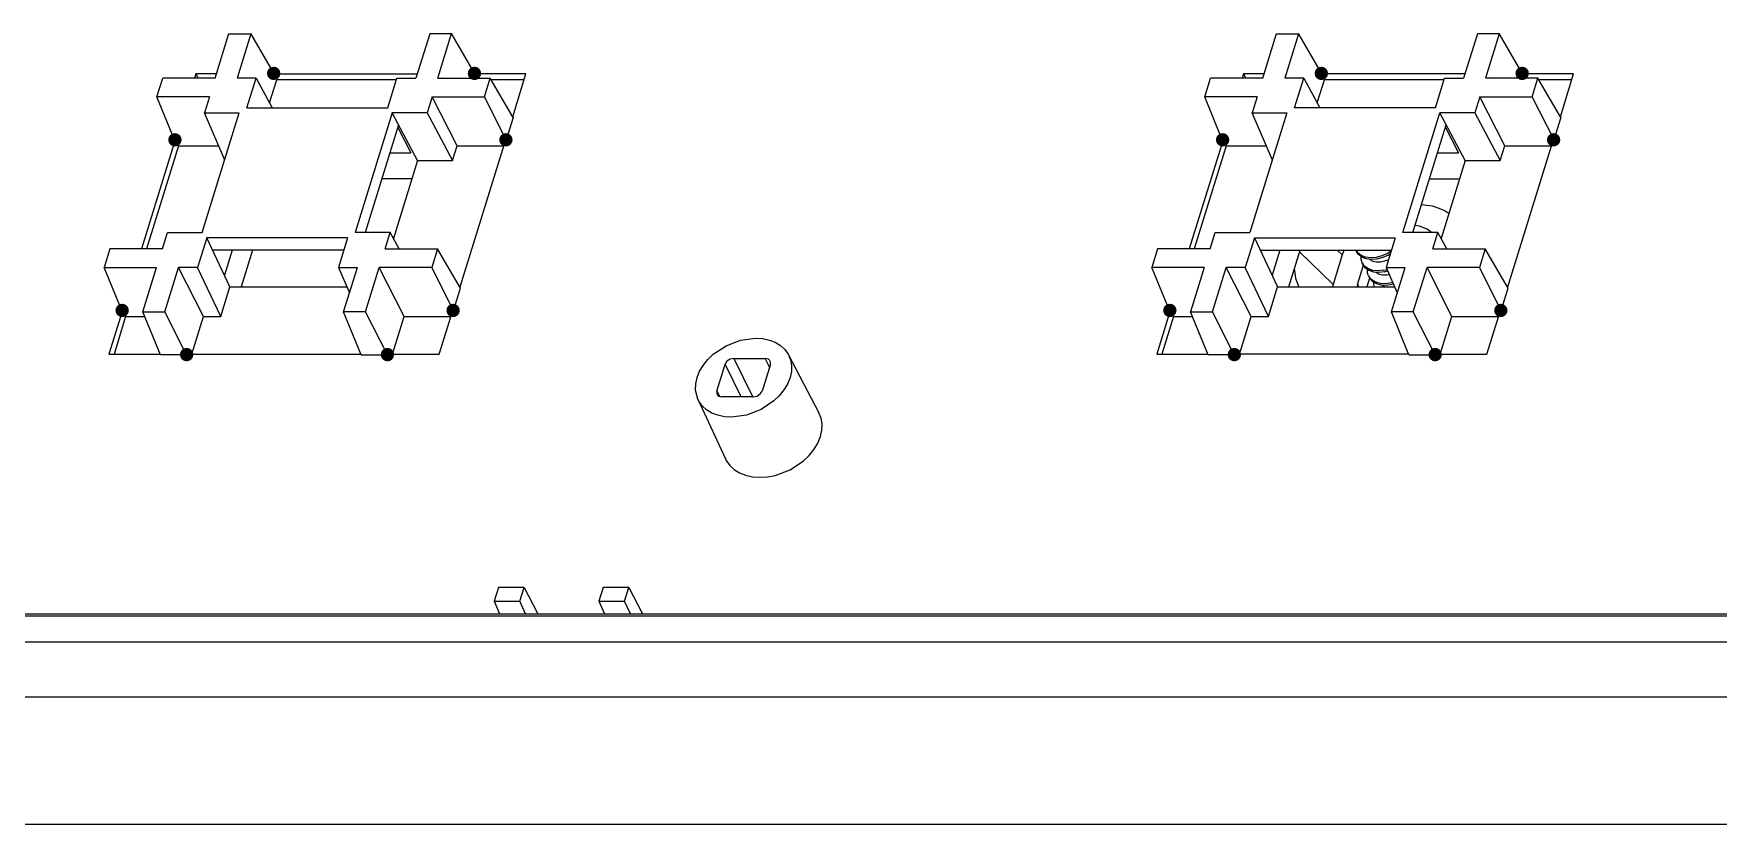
# Model space of a CAD drawing. Header units: millimetres. Extents: x 0 to 260, y 22 to 203.
# Drawn here: x 59.81 to 92.14, y 45.69 to 60.88 of the extents above; entities that cross this region are included whole.
import ezdxf

# ---------------------------------------------------------------- set-up
doc = ezdxf.new("R2010")
doc.units = ezdxf.units.MM

msp = doc.modelspace()

# ---------------------------------------------------------------- hatches: boundary and pattern name
h = msp.add_hatch(color=7)
edge = h.paths.add_edge_path()
edge.add_arc((64.415599, 60.11224), 0.129266, 0, 360)
h = msp.add_hatch(color=7)
edge = h.paths.add_edge_path()
edge.add_arc((68.268991, 60.112275), 0.129185, 0, 360)
h = msp.add_hatch(color=7)
edge = h.paths.add_edge_path()
edge.add_arc((84.519946, 60.11224), 0.129185, 0, 360)
h = msp.add_hatch(color=7)
edge = h.paths.add_edge_path()
edge.add_arc((88.373373, 60.112275), 0.129266, 0, 360)
h = msp.add_hatch(color=7)
edge = h.paths.add_edge_path()
edge.add_arc((62.520901, 58.836384), 0.128852, 0, 360)
h = msp.add_hatch(color=7)
edge = h.paths.add_edge_path()
edge.add_arc((68.872276, 58.836384), 0.128852, 0, 360)
h = msp.add_hatch(color=7)
edge = h.paths.add_edge_path()
edge.add_arc((82.625459, 58.836384), 0.128852, 0, 360)
h = msp.add_hatch(color=7)
edge = h.paths.add_edge_path()
edge.add_arc((88.976835, 58.836384), 0.128852, 0, 360)
h = msp.add_hatch(color=7)
edge = h.paths.add_edge_path()
edge.add_arc((61.508217, 55.559396), 0.128852, 0, 360)
h = msp.add_hatch(color=7)
edge = h.paths.add_edge_path()
edge.add_arc((67.859592, 55.559396), 0.128852, 0, 360)
h = msp.add_hatch(color=7)
edge = h.paths.add_edge_path()
edge.add_arc((81.61274, 55.559396), 0.128852, 0, 360)
h = msp.add_hatch(color=7)
edge = h.paths.add_edge_path()
edge.add_arc((87.964151, 55.559396), 0.128852, 0, 360)
h = msp.add_hatch(color=7)
edge = h.paths.add_edge_path()
edge.add_arc((62.746326, 54.710718), 0.129185, 0, 360)
h = msp.add_hatch(color=7)
edge = h.paths.add_edge_path()
edge.add_arc((66.599611, 54.710683), 0.129185, 0, 360)
h = msp.add_hatch(color=7)
edge = h.paths.add_edge_path()
edge.add_arc((82.850884, 54.710718), 0.129185, 0, 360)
h = msp.add_hatch(color=7)
edge = h.paths.add_edge_path()
edge.add_arc((86.704205, 54.710718), 0.129185, 0, 360)

# ---------------------------------------------------------------- linework, layer by layer
at = {"color": 7, "lineweight": 0}
for points in [[(63.292426, 60.020447), (63.556656, 60.87558)], [(63.556656, 60.87551), (63.977167, 60.87551)], [(63.977308, 60.87551), (63.713078, 60.020376)], [(64.41761, 60.118625), (63.977344, 60.875686)], [(67.410012, 60.87551), (67.145782, 60.020376)], [(67.830841, 60.87551), (67.409977, 60.87551)], [(67.566575, 60.020447), (67.830806, 60.87558)], [(68.270931, 60.118625), (67.830665, 60.875686)], [(83.396984, 60.020447), (83.661215, 60.87558)], [(83.661215, 60.87551), (84.081726, 60.87551)], [(84.081867, 60.87551), (83.817636, 60.020376)], [(84.521957, 60.118625), (84.081691, 60.875686)], [(87.514571, 60.87551), (87.250341, 60.020376)], [(87.935364, 60.87551), (87.514501, 60.87551)], [(87.935364, 60.87551), (87.671134, 60.020376)], [(88.37549, 60.118625), (87.935223, 60.875686)], [(62.176731, 59.662836), (62.28715, 60.020553)], [(63.292426, 60.020447), (62.287362, 60.020447)], [(62.92088, 60.10589), (62.894422, 60.020517)], [(62.92088, 60.10589), (62.964272, 60.020517)], [(63.318954, 60.10589), (62.921021, 60.10589)], [(64.078944, 60.020447), (63.713113, 60.020447)], [(63.902907, 59.45064), (64.078944, 60.020376)], [(64.078944, 60.020447), (64.387624, 59.450711)], [(64.336471, 59.544691), (64.473349, 59.98778)], [(64.47342, 59.987709), (64.413447, 60.10589)], [(64.413483, 60.10589), (67.172205, 60.10589)], [(66.769897, 59.987709), (64.473314, 59.987709)], [(66.604021, 59.45064), (66.780057, 60.020376)], [(66.780092, 60.020447), (67.145923, 60.020447)], [(67.566575, 60.020447), (68.571992, 60.020447)], [(68.26698, 60.10589), (68.310372, 60.020517)], [(69.25691, 60.10589), (68.267016, 60.10589)], [(68.46129, 59.662836), (68.57171, 60.020553)], [(69.011976, 59.263915), (68.57171, 60.020623)], [(69.220574, 59.987709), (68.590866, 59.987709)], [(69.001993, 59.280778), (69.257051, 60.105925)], [(82.281289, 59.662836), (82.391709, 60.020553)], [(83.396984, 60.020447), (82.39192, 60.020447)], [(83.025439, 60.10589), (82.99898, 60.020517)], [(83.423337, 60.10589), (83.025403, 60.10589)], [(83.025439, 60.10589), (83.06883, 60.020517)], [(84.183502, 60.020447), (83.817672, 60.020447)], [(84.007431, 59.45064), (84.183467, 60.020376)], [(84.183502, 60.020447), (84.49183, 59.450711)], [(84.44103, 59.544691), (84.577908, 59.98778)], [(87.276834, 60.10589), (84.518112, 60.10589)], [(84.577767, 59.987709), (84.518147, 60.10589)], [(86.874456, 59.987709), (84.577872, 59.987709)], [(86.708403, 59.45064), (86.884792, 60.020376)], [(86.884616, 60.020447), (87.250446, 60.020447)], [(88.676409, 60.020447), (87.670993, 60.020447)], [(89.361469, 60.10589), (88.371221, 60.10589)], [(88.371362, 60.10589), (88.414754, 60.020517)], [(88.565814, 59.662836), (88.676233, 60.020553)], [(89.116535, 59.263915), (88.676268, 60.020623)], [(89.324956, 59.987709), (88.695248, 59.987709)], [(89.106516, 59.280778), (89.361574, 60.105925)], [(63.182006, 59.662836), (62.176589, 59.662836)], [(62.513316, 58.836384), (62.176766, 59.662942)], [(63.182006, 59.662836), (63.085698, 59.351686)], [(67.456015, 59.662836), (67.360059, 59.351686)], [(67.934346, 58.718203), (67.455979, 59.662942)], [(67.456015, 59.662836), (68.461431, 59.662836)], [(68.879861, 58.836384), (68.461114, 59.662942)], [(82.617874, 58.836384), (82.281324, 59.662942)], [(83.286388, 59.662836), (82.281324, 59.662836)], [(83.286388, 59.662836), (83.190433, 59.351686)], [(87.560538, 59.662836), (87.464583, 59.351686)], [(88.038905, 58.718203), (87.560538, 59.662942)], [(87.560538, 59.662836), (88.565955, 59.662836)], [(88.98442, 58.836384), (88.565673, 59.662942)], [(63.046116, 57.054574), (63.755905, 59.351862)], [(63.085733, 59.351757), (63.756011, 59.351757)], [(63.476046, 58.445718), (63.085874, 59.351651)], [(63.902907, 59.45064), (66.604127, 59.45064)], [(66.68964, 59.351757), (65.979851, 57.054468)], [(67.359883, 59.351757), (66.689605, 59.351757)], [(67.177285, 58.437074), (66.689746, 59.351827)], [(67.359883, 59.351757), (67.847422, 58.437004)], [(69.011976, 59.263915), (68.879685, 58.836348)], [(83.860499, 59.351757), (83.15071, 57.054468)], [(83.190256, 59.351757), (83.860534, 59.351757)], [(83.580605, 58.445718), (83.190433, 59.351651)], [(86.708403, 59.45064), (84.007537, 59.45064)], [(86.084339, 57.054574), (86.794128, 59.351862)], [(87.464441, 59.351757), (86.794164, 59.351757)], [(87.281844, 58.437074), (86.794305, 59.351827)], [(87.464441, 59.351757), (87.95198, 58.437004)], [(89.116535, 59.263915), (88.984243, 58.836348)], [(62.528485, 58.836384), (61.881844, 56.743353)], [(62.528485, 58.836384), (62.588458, 58.718203)], [(66.811596, 59.123016), (66.172362, 57.054679)], [(66.796955, 59.075108), (67.048486, 58.585806)], [(68.864692, 58.836384), (67.98945, 56.003931)], [(82.633044, 58.836384), (81.986402, 56.743353)], [(82.633044, 58.836384), (82.692663, 58.718203)], [(86.276921, 57.054574), (86.916154, 59.12291)], [(86.901337, 59.075108), (87.152868, 58.585806)], [(88.96925, 58.836384), (88.094009, 56.003931)], [(62.588422, 58.718203), (61.978117, 56.743353)], [(62.588422, 58.718203), (63.358536, 58.718203)], [(66.645719, 58.585911), (67.048592, 58.585911)], [(67.847527, 58.437074), (67.934311, 58.718238)], [(67.934346, 58.718203), (68.828285, 58.718203)], [(82.692804, 58.718203), (82.082499, 56.743353)], [(82.692804, 58.718203), (83.463271, 58.718203)], [(86.750102, 58.585911), (87.152974, 58.585911)], [(87.952086, 58.437074), (88.038869, 58.718238)], [(88.038905, 58.718203), (88.932844, 58.718203)], [(67.177285, 58.437074), (66.714088, 56.938122)], [(67.177285, 58.437074), (67.847563, 58.437074)], [(87.281844, 58.437074), (86.818646, 56.938122)], [(87.281844, 58.437074), (87.952121, 58.437074)], [(67.069652, 58.088459), (66.491802, 58.088459)], [(86.596432, 58.088459), (87.174282, 58.088459)], [(86.442973, 57.597181), (86.648643, 57.566489), (86.774805, 57.526714), (86.893823, 57.469476), (86.970376, 57.418676)], [(62.279742, 56.743494), (62.375697, 57.054644)], [(62.375874, 57.054574), (63.046151, 57.054574)], [(63.131876, 56.955337), (62.955487, 56.385601)], [(65.832849, 56.955337), (63.131982, 56.955337)], [(63.575106, 56.011057), (63.132017, 56.955443)], [(65.832849, 56.955337), (65.656813, 56.385601)], [(66.650023, 57.054574), (65.979746, 57.054574)], [(66.553891, 56.743494), (66.649847, 57.054644)], [(66.821756, 56.743494), (66.649953, 57.054644)], [(82.3843, 56.743494), (82.480256, 57.054644)], [(82.480397, 57.054574), (83.150675, 57.054574)], [(83.236435, 56.955337), (83.060046, 56.385601)], [(83.236435, 56.955337), (83.679524, 56.010951)], [(83.236435, 56.955337), (85.937302, 56.955337)], [(85.937408, 56.955337), (85.761371, 56.385601)], [(86.754582, 57.054574), (86.084304, 57.054574)], [(86.633473, 57.058031), (86.549159, 57.120473), (86.405579, 57.17727), (86.318443, 57.192439)], [(86.65845, 56.743494), (86.754406, 57.054644)], [(86.926314, 56.743494), (86.754511, 57.054644)], [(61.274642, 56.743494), (61.164223, 56.385425)], [(62.279742, 56.743494), (61.274678, 56.743494)], [(65.759965, 56.719364), (63.242543, 56.719364)], [(63.619204, 56.719364), (63.469626, 56.235706)], [(64.008141, 56.719364), (63.789419, 56.010986)], [(66.553891, 56.743494), (67.558955, 56.743494)], [(67.559026, 56.743494), (67.448606, 56.385425)], [(67.999292, 55.986574), (67.559026, 56.743635)], [(81.379025, 56.743494), (81.268605, 56.385425)], [(82.3843, 56.743494), (81.378884, 56.743494)], [(83.347207, 56.719364), (85.864629, 56.719364)], [(83.723727, 56.719364), (83.574149, 56.235706)], [(83.893942, 56.011057), (84.112664, 56.719435)], [(84.10134, 56.682852), (84.744454, 56.058435)], [(84.920561, 56.628418), (84.744172, 56.058682)], [(84.920561, 56.628418), (84.826722, 56.719435)], [(84.955027, 56.722821), (84.920455, 56.628277)], [(85.182393, 56.719011), (85.199679, 56.689378)], [(85.182393, 56.719011), (85.197562, 56.687967)], [(85.843181, 56.644963), (85.806492, 56.623444), (85.697483, 56.574761), (85.586358, 56.545833), (85.479467, 56.537719), (85.381747, 56.550419), (85.298492, 56.58358), (85.234286, 56.63438), (85.197597, 56.688002)], [(85.199784, 56.689378), (85.218834, 56.665389)], [(85.859197, 56.696292), (85.791463, 56.654665), (85.682102, 56.605629), (85.57133, 56.576701), (85.464086, 56.56894), (85.366366, 56.581993), (85.283463, 56.614801), (85.218905, 56.665248)], [(85.304348, 56.470268), (85.282828, 56.541529), (85.28177, 56.595151)], [(86.65845, 56.743494), (87.663514, 56.743494)], [(87.663549, 56.743494), (87.55313, 56.385425)], [(88.103675, 55.986574), (87.663408, 56.743635)], [(61.164047, 56.385531), (62.169111, 56.385531)], [(61.500632, 55.559396), (61.164082, 56.385601)], [(61.905092, 55.530821), (62.169322, 56.385601)], [(62.325744, 55.530821), (62.589974, 56.385601)], [(62.955664, 56.385531), (62.589833, 56.385531)], [(63.068341, 55.441215), (62.589974, 56.385601)], [(63.39907, 55.441215), (62.955629, 56.385601)], [(65.656813, 56.385531), (65.872713, 55.900108)], [(65.656813, 56.385531), (66.022643, 56.385531)], [(65.758448, 55.530821), (66.022679, 56.385601)], [(66.179065, 55.530821), (66.443296, 56.385601)], [(67.448606, 56.385531), (66.44319, 56.385531)], [(66.921662, 55.441215), (66.443296, 56.385601)], [(67.867177, 55.559396), (67.44843, 56.385601)], [(81.605191, 55.559396), (81.268641, 56.385601)], [(82.273704, 56.385531), (81.268641, 56.385531)], [(82.273704, 56.385531), (82.009474, 55.53075)], [(82.430267, 55.530821), (82.694498, 56.385601)], [(83.060223, 56.385531), (82.694392, 56.385531)], [(83.172864, 55.441215), (82.694498, 56.385601)], [(83.503594, 55.441215), (83.060152, 56.385601)], [(83.995401, 56.366586), (84.023271, 56.179261), (84.088182, 56.007106)], [(85.216153, 56.058576), (85.329748, 56.425465)], [(85.304348, 56.470268), (85.319517, 56.439223)], [(85.32174, 56.44067), (85.306217, 56.466775)], [(85.732585, 56.301464), (85.624282, 56.288764), (85.524093, 56.29723), (85.43731, 56.325805), (85.368518, 56.373077), (85.321246, 56.435872)], [(85.717239, 56.332473), (85.608936, 56.320126), (85.508747, 56.328239), (85.421964, 56.357167), (85.353172, 56.404087), (85.321775, 56.440776)], [(85.426479, 56.221559), (85.408135, 56.275534), (85.403902, 56.348207)], [(85.807515, 56.533662), (85.733784, 56.504734), (85.654056, 56.488154), (85.579268, 56.486743), (85.51224, 56.500854), (85.458265, 56.528723), (85.444154, 56.540718)], [(85.822508, 56.247383), (85.778058, 56.239622), (85.702563, 56.237858), (85.634477, 56.252322), (85.579444, 56.280897), (85.565686, 56.292186)], [(85.717239, 56.332473), (85.777564, 56.347995)], [(85.732585, 56.301464), (85.791499, 56.316633)], [(85.761336, 56.385531), (85.977236, 55.900108)], [(85.761336, 56.385531), (86.127167, 56.385531)], [(85.862971, 55.530821), (86.127202, 56.385601)], [(86.283624, 55.530821), (86.547854, 56.385601)], [(87.026221, 55.441215), (86.547854, 56.385601)], [(87.552953, 56.385531), (86.547889, 56.385531)], [(87.971736, 55.559396), (87.552989, 56.385601)], [(63.39907, 55.441215), (63.575106, 56.010951)], [(63.575106, 56.011057), (65.823359, 56.011057)], [(67.867177, 55.559396), (67.999469, 55.986609)], [(83.503594, 55.441215), (83.67963, 56.010951)], [(83.67963, 56.011057), (85.927883, 56.011057)], [(84.744348, 56.058576), (84.731296, 56.012362)], [(85.216153, 56.058576), (85.204159, 56.012009)], [(85.216153, 56.058576), (85.241906, 56.010951)], [(85.446623, 56.181237), (85.394059, 56.011198)], [(85.426479, 56.221559), (85.436357, 56.203215)], [(85.426479, 56.221559), (85.441649, 56.190515)], [(85.436463, 56.203286), (85.443519, 56.192349)], [(85.903611, 56.064785), (85.878917, 56.058082), (85.769556, 56.041149), (85.666898, 56.044677), (85.576939, 56.069371), (85.503914, 56.112763), (85.451703, 56.172029), (85.441825, 56.190374)], [(85.889677, 56.0965), (85.863571, 56.089091), (85.75421, 56.072158), (85.651904, 56.076039), (85.561593, 56.100733), (85.488568, 56.143772), (85.443413, 56.192102)], [(85.533794, 56.011057), (85.525328, 56.090079)], [(85.740346, 56.009681), (85.699776, 56.033317), (85.68884, 56.042842)], [(87.971736, 55.559396), (88.103675, 55.986609)], [(61.515801, 55.559396), (61.255804, 54.716962)], [(61.575562, 55.441215), (61.351901, 54.716962)], [(61.575562, 55.441215), (61.515942, 55.559396)], [(61.575562, 55.441215), (61.941392, 55.441215)], [(61.905092, 55.530821), (62.325603, 55.530821)], [(62.241677, 54.704333), (61.905127, 55.530891)], [(62.744315, 54.704333), (62.325567, 55.530891)], [(62.844574, 54.717068), (63.068235, 55.441321)], [(63.068341, 55.441215), (63.398894, 55.441215)], [(66.095033, 54.704333), (65.758483, 55.530891)], [(66.179065, 55.530821), (65.758554, 55.530821)], [(66.597671, 54.704333), (66.178924, 55.530891)], [(66.697895, 54.717068), (66.921556, 55.441321)], [(66.921662, 55.441215), (67.815601, 55.441215)], [(67.591728, 54.717068), (67.852078, 55.559501)], [(81.620325, 55.559396), (81.360327, 54.716962)], [(81.680121, 55.441215), (81.456459, 54.716962)], [(81.680121, 55.441215), (81.620501, 55.559396)], [(81.680121, 55.441215), (82.045951, 55.441215)], [(82.00965, 55.530821), (82.430161, 55.530821)], [(82.346236, 54.704333), (82.009686, 55.530891)], [(82.848873, 54.704333), (82.430126, 55.530891)], [(82.949097, 54.717068), (83.172759, 55.441321)], [(83.172864, 55.441215), (83.503417, 55.441215)], [(86.199557, 54.704333), (85.863007, 55.530891)], [(86.283624, 55.530821), (85.863113, 55.530821)], [(86.702194, 54.704333), (86.283447, 55.530891)], [(86.802454, 54.717068), (87.026115, 55.441321)], [(87.026221, 55.441215), (87.92016, 55.441215)], [(87.696287, 54.717068), (87.956637, 55.559501)], [(72.540636, 54.267841), (72.590245, 54.390255), (72.658111, 54.504202), (72.747849, 54.616385), (72.851081, 54.715869), (73.097672, 54.881321), (73.377072, 54.988566), (73.663881, 55.026313), (73.797275, 55.018023), (73.927758, 54.990682), (74.039986, 54.947114), (74.142953, 54.884496), (74.225062, 54.808958), (74.289708, 54.718338), (74.296764, 54.705991)], [(61.255698, 54.717068), (62.245593, 54.717068)], [(62.744315, 54.704333), (62.241606, 54.704333)], [(62.748266, 54.717068), (66.099302, 54.717068)], [(66.095033, 54.704333), (66.597742, 54.704333)], [(66.601622, 54.717068), (67.591869, 54.717068)], [(73.245662, 54.638187), (73.173696, 54.622665), (73.112312, 54.58139), (73.076682, 54.52424)], [(73.245662, 54.638187), (73.611493, 53.89312)], [(73.245662, 54.638187), (73.848912, 54.638187)], [(73.944339, 54.588234), (73.911178, 54.622806), (73.848736, 54.638328)], [(73.931074, 54.470759), (73.848877, 54.638328)], [(74.296588, 54.706061), (74.335084, 54.608739), (74.353737, 54.505331), (74.350562, 54.385166), (74.325162, 54.267911)], [(74.296588, 54.705709), (74.879729, 53.58952)], [(81.360222, 54.717068), (82.350116, 54.717068)], [(82.848873, 54.704333), (82.346165, 54.704333)], [(86.203508, 54.717068), (82.852824, 54.717068)], [(86.199557, 54.704333), (86.702265, 54.704333)], [(86.706146, 54.717068), (87.696393, 54.717068)], [(72.917861, 54.01116), (73.076611, 54.524099)], [(73.384163, 53.897142), (73.076541, 54.524028)], [(73.947584, 54.524134), (73.789187, 54.011195)], [(73.947584, 54.524134), (73.947232, 54.581284)], [(72.558028, 53.852022), (72.512167, 54.030174), (72.51521, 54.150383), (72.540742, 54.267947)], [(74.325021, 54.267841), (74.275412, 54.145118), (74.207546, 54.031127), (74.117809, 53.919076), (74.014577, 53.81946), (73.767632, 53.654007), (73.488585, 53.546763), (73.201777, 53.509016), (73.068339, 53.51735), (72.937546, 53.544999), (72.825495, 53.588259), (72.722705, 53.650832), (72.640596, 53.726503), (72.575949, 53.816991), (72.557958, 53.851916)], [(72.917861, 54.01116), (72.918214, 53.95401)], [(72.917861, 54.01116), (72.967956, 53.909207)], [(73.619783, 53.897142), (73.69175, 53.912664), (73.753133, 53.953939), (73.789117, 54.011089)], [(72.557675, 53.852339), (73.08402, 52.708281)], [(72.921319, 53.947448), (72.954127, 53.912523)], [(72.954197, 53.912629), (73.016639, 53.897107)], [(73.619783, 53.897142), (73.016886, 53.897142)], [(74.909116, 53.137153), (74.935309, 53.257626), (74.938749, 53.381275), (74.919478, 53.488696), (74.879835, 53.589767)], [(73.08409, 52.70754), (73.101024, 52.674379), (73.166464, 52.581422), (73.249896, 52.503282), (73.354935, 52.438106), (73.470029, 52.392509), (73.604393, 52.363008), (73.741668, 52.353351), (73.890849, 52.362788), (74.037649, 52.390746), (74.326926, 52.499754), (74.584807, 52.671204), (74.693022, 52.774921), (74.786949, 52.891337), (74.857636, 53.009782), (74.90901, 53.137223)], [(68.729825, 50.238801), (68.64798, 49.973159)], [(69.222302, 50.238801), (68.729825, 50.238801)], [(69.140317, 49.973159), (69.222161, 50.238801)], [(69.222302, 50.238801), (69.481947, 49.731859)], [(70.740376, 50.238801), (70.658179, 49.973159)], [(71.232677, 50.238801), (70.740199, 50.238801)], [(71.150692, 49.973159), (71.232536, 50.238801)], [(71.232677, 50.238801), (71.492322, 49.731859)], [(68.647839, 49.973159), (68.751203, 49.731859)], [(68.647839, 49.973159), (69.140317, 49.973159)], [(69.249537, 49.732036), (69.140176, 49.973336)], [(70.658214, 49.973159), (70.761578, 49.731859)], [(70.658214, 49.973159), (71.150692, 49.973159)], [(71.260088, 49.732036), (71.150727, 49.973336)], [(101.487676, 49.688609), (38.134784, 49.688609)], [(38.402295, 49.732036), (101.608784, 49.732036)], [(38.091392, 49.190099), (101.223092, 49.190099)], [(38.756131, 48.133847), (101.713912, 48.133847)], [(102.795458, 45.687474), (40.672702, 45.687474)]]:
    msp.add_lwpolyline(points, dxfattribs=at)

doc.saveas('drawing.dxf')
